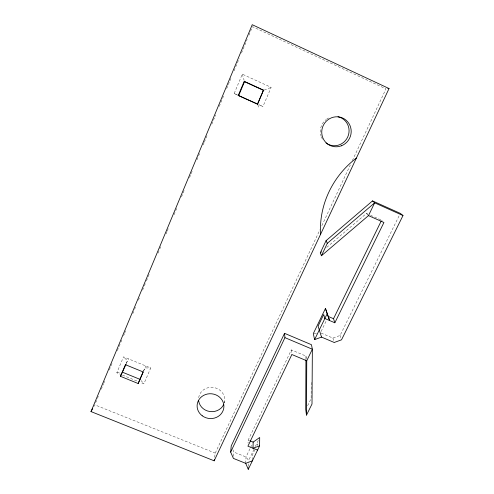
<?xml version="1.0" encoding="UTF-8"?>
<svg xmlns="http://www.w3.org/2000/svg" width="494" height="494" viewBox="0 0 494 494"><rect width="100%" height="100%" fill="white"/><g stroke="black" fill="none" stroke-linecap="round" stroke-linejoin="round"><path stroke-width="0.37" stroke-dasharray="2.47 1.85" d="M305.94 359.107L305.953 356.057L291.343 349.906L248.179 440.086L248.044 443.13M311.22 382.43L311.121 398.602L307.41 406.111M257.652 445.465L257.677 443.927L256.719 445.909M252.403 460.112L252.576 454.499L254.805 449.873M248.402 466.336L248.581 461.896M245.709 463.341L246.012 456.987L250.242 448.194M233.588 456.314L233.94 452.127L232.736 449.361M224.443 402.925L224.634 401.437M214.649 457.321L215.223 453.115L319.896 229.834M95.663 402.69L97.145 399.133M97.442 398.417L98.337 396.281M101.307 389.161L103.382 384.178M103.678 383.461L105.166 379.905M109.322 369.932L110.81 366.369M111.107 365.659L111.996 363.522M117.344 350.703L118.832 347.14M119.128 346.43L120.61 342.867M120.907 342.157L121.802 340.02M123.58 335.747L124.476 333.611M124.772 332.894L125.661 330.758M132.793 313.665L134.275 310.108M134.572 309.392L135.467 307.256M138.437 300.136L139.327 297.999M142.593 290.163L144.081 286.6M144.378 285.89L145.267 283.754M146.452 280.907L147.941 277.344M148.237 276.634L149.126 274.497M158.043 253.132L159.525 249.569M159.821 248.859L160.711 246.722M166.058 233.903L166.953 231.766M167.25 231.05L168.732 227.493M174.079 214.668L176.753 208.258M181.508 196.865L184.182 190.456M189.529 177.636L192.203 171.227M196.952 159.834L200.218 151.998M203.188 144.878L204.084 142.735M204.38 142.025L207.647 134.189M211.803 124.222L215.668 114.96M219.231 106.414L223.689 95.731M226.66 88.611L231.112 77.929M234.082 70.809L239.133 58.7M241.51 53L247.154 39.471M248.933 35.198L252.502 26.651L385.968 88.889L352.278 160.76M121.802 374.841L116.806 372.809L123.525 356.829L150.738 367.974L143.896 383.832L140.333 382.381M238.034 95.268L234.175 93.49L242.301 74.149L271.187 87.395L262.913 106.568L258.905 104.765M126.341 363.479L127.483 360.781L123.525 356.829M143.488 371.284L144.933 367.919L150.738 367.974M143.439 371.266L145.804 365.955M321.853 225.647L350.314 164.947M250.569 447.515L251.866 444.81M253.996 449.305L248.636 460.414L246.012 456.987L233.94 452.127M255.336 446.533L258.683 439.592M321.119 331.425L326.392 320.575M321.149 333.073L332.907 338.075L340.076 335.469L399.634 214.754M126.106 363.386L128.489 358.866M93.743 406.673L94.768 404.827L215.223 453.115M326.744 247.371L366.474 213.439L367.851 214.056M264.191 90.093L271.187 87.395M314.017 333.53L317.599 333.117M116.806 372.809L121.172 372.402M248.179 440.086L249.606 440.66M122.512 375.131L137.48 381.22M370.605 215.285L381.615 220.194L382.541 221.114M234.175 93.49L237.528 95.015M258.936 104.759L262.913 106.568M366.474 213.439L368.499 215.606M140.988 380.473L143.896 383.832M257.843 104.814L259.097 108.087M340.076 335.469L340.798 337.649M332.907 338.075L334.216 342.484M242.301 74.149L244.122 80.312M305.953 356.057L306.638 360.095M291.343 349.906L291.868 354.519M198.668 397.664A13.122 12.165 6.6 0 1 214.476 387.654A13.122 12.165 6.6 0 1 224.183 403.289M322.502 139.147A14.734 14.295 -63.8 0 1 321.458 137.134M321.186 136.43A14.734 14.295 -63.8 0 1 325.867 119.758M326.472 119.289A14.734 14.295 -63.8 0 1 329.121 117.739"/><path stroke-width="0.74" d="M305.934 359.873L305.724 409.526L306.502 415.127L312.004 404.024L312.356 349.227L311.455 344.701L284.538 333.32L231.235 445.903L230.661 452.084L233.415 458.407L245.709 463.341L252.385 460.816M306.502 415.127L306.749 360.768L312.356 349.227L284.939 337.649L284.538 333.32M259.603 445.897L259.69 437.505L253.169 442.105L252.99 448.225L259.603 445.897L248.278 469.3L245.709 463.341M257.565 104.166L263.5 90.149L244.221 81.325L238.269 95.441L257.615 104.154L238.269 95.441M248.278 469.3L248.34 467.818M320.606 234.224C318.791 204.751 332.975 175.845 356.365 158.099M214.168 460.822L389.044 88.537L252.23 24.7L91.001 411.588L214.168 460.822L214.359 459.42M238.676 95.564L244.53 81.683L244.221 81.325M120.505 376.342L125.42 364.696L143.143 371.933L138.166 383.523L120.505 376.342L126.056 364.158M257.473 104.185L263.5 90.149M138.166 383.523L143.198 371.957M372.513 200.91L374.668 202.836L368.499 215.606L321.427 255.756L320.316 252.86L326.083 240.664L372.513 200.91L400.313 213.377L402.999 215.538L341.521 339.829L334.216 342.484L321.538 337.099L314.604 339.619L313.301 333.611L325.441 308.503L329.603 320.538L325.441 308.503M321.427 255.756L327.306 243.332L374.668 202.836L402.999 215.538M230.661 452.084L284.939 337.649M314.604 339.619L327.084 313.906M321.538 337.099L318.093 326.102L323.706 314.505L324.848 318.507L334.852 322.786L333.524 318.71L381.275 220.886M334.852 322.786L383.931 222.485L368.499 215.606M91.001 411.588L92.711 408.519M320.316 252.86L321.489 251.866M387.809 88.679L389.044 88.537M257.578 450.077L247.914 446.175L291.868 354.519L306.749 360.768M250.316 440.951L253.169 442.105M122.629 372.272L140.018 379.355M328.374 316.506L333.524 318.71M244.53 81.683L263.493 90.359M326.083 240.664L327.306 243.332M223.714 404.475A13.122 12.165 6.6 0 1 209.857 411.527A13.122 12.165 6.6 0 1 198.656 400.844M338.013 116.763A14.734 14.295 -63.8 0 1 347.708 137.017A14.734 14.295 -63.8 0 1 326.021 142.982M202.225 415.781A13.418 12.406 6.5 0 0 223.776 408.13A13.418 12.406 6.5 0 0 205.516 394.545A13.418 12.406 6.5 0 0 202.225 415.781M341.391 145.804A15.098 14.641 -63.3 0 0 346.035 120.141A15.098 14.641 -63.3 0 0 321.977 129.422A15.098 14.641 -63.3 0 0 341.391 145.804"/></g></svg>
